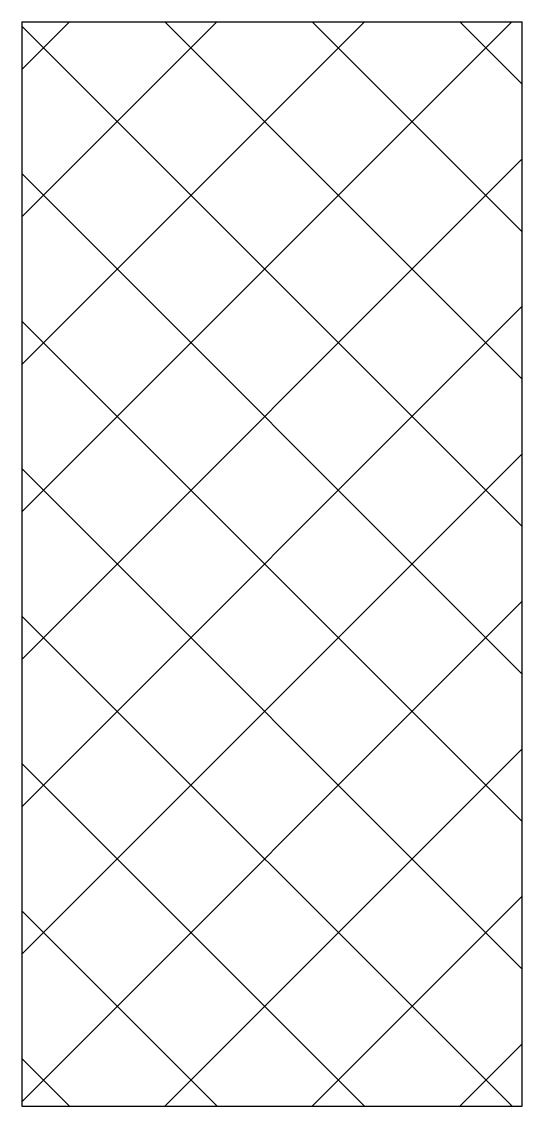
# Model space of a CAD drawing. Header units: millimetres. Extents: x 1.3 to 13.3, y -13 to 13.
import ezdxf

# ---------------------------------------------------------------- set-up
doc = ezdxf.new("R2010")
doc.units = ezdxf.units.MM

msp = doc.modelspace()

# ---------------------------------------------------------------- hatches: boundary and pattern name
h = msp.add_hatch()
h.set_pattern_fill('_U', color=256, scale=2.5, angle=45, style=0, double=1, pattern_type=0)
h.set_pattern_definition([(45, (0, 0), (-1.76777, 1.76777), []), (135, (0, 0), (-1.76777, -1.76777), [])])
h.paths.add_polyline_path([(13.25, -13), (13.25, 13), (1.25, 13), (1.25, -13)])

# ---------------------------------------------------------------- linework, layer by layer
for p, q in [((1.25, 13), (13.25, 13)), ((1.25, 13), (1.25, -13)), ((13.25, -13), (13.25, 13)), ((1.25, -13), (13.25, -13))]:
    msp.add_line(p, q)

doc.saveas('drawing.dxf')
